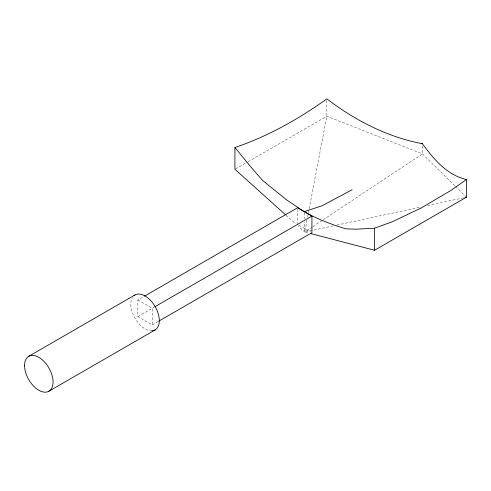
<?xml version="1.0" encoding="UTF-8"?>
<svg xmlns="http://www.w3.org/2000/svg" width="491" height="491" viewBox="0 0 491 491"><rect width="100%" height="100%" fill="white"/><g stroke="black" fill="none" stroke-linecap="round" stroke-linejoin="round"><path stroke-width="0.37" stroke-dasharray="2.46 1.84" d="M307.028 219.974L304.727 232.004L309.14 233.157M307.599 216.967L308.317 213.211M308.465 212.456L309.035 209.448M309.183 208.7L326.84 116.238L326.84 100.36M312.368 226.934L304.727 232.004L297.92 225.885M313 226.511L322.544 220.177M323.182 219.759L422.45 153.892L422.45 145.195M235.588 168.922L247.489 162.055M248.151 161.668L326.84 116.238L422.45 153.892L455.04 185.966M158.219 321.458L152.253 324.901L137.861 316.591L137.861 299.976L143.826 296.533M137.861 316.591L154.242 307.133M333.18 225.878L304.727 232.004L304.727 221.76M336.924 225.074L420.781 207.024M427.52 205.569L463.455 197.836M298.841 225.16L310.619 231.961M137.861 299.976L152.253 308.28L152.253 324.901M286.001 215.181L295.65 223.847M455.587 186.5L465.904 196.658M304.727 212.701L304.727 218.74M297.534 209.301L297.534 223.65M152.185 330.811A20.162 11.643 60 0 1 135.24 318.714A20.162 11.643 60 0 1 132.355 297.626"/><path stroke-width="0.74" d="M466.45 179.546L450.278 190.833L421.21 207.981L392.401 221.705L374.535 228.217L356.38 229.18L345.646 228.843L334.101 225.068L321.617 220.269L312.552 216.132L304.224 211.67L286.83 200.021L262.857 180.67L252.104 168.468L234.925 147.509C267.908 136.351 298.626 119.129 326.84 98.844C355.018 120.295 386.828 136.811 421.781 143.618L422.45 143.746C433.737 159.201 446.847 174.999 466.45 179.546L466.45 197.192L374.535 250.257L310.607 233.538M28.723 356.319L134.976 294.974M144.489 296.147L297.534 207.791L303.806 211.412M154.904 306.752L311.926 216.095L311.926 232.716L158.875 321.077M48.891 391.241L155.138 329.903M352.072 189.778L322.114 205.76L304.224 211.67M464.952 197.511L466.45 197.192M421.959 143.482L422.45 143.746M304.727 211.94L311.926 216.095M285.437 214.671L234.925 169.303L234.925 147.509M374.535 228.217L374.535 250.257M133.975 295.68A20.162 11.643 60 0 1 155.899 308.004A20.162 11.643 60 0 1 152.185 330.811M24.55 365.55A20.162 11.643 60 0 0 45.939 392.156A20.162 11.643 60 0 0 45.939 363.641A20.162 11.643 60 0 0 24.55 365.55"/></g></svg>
